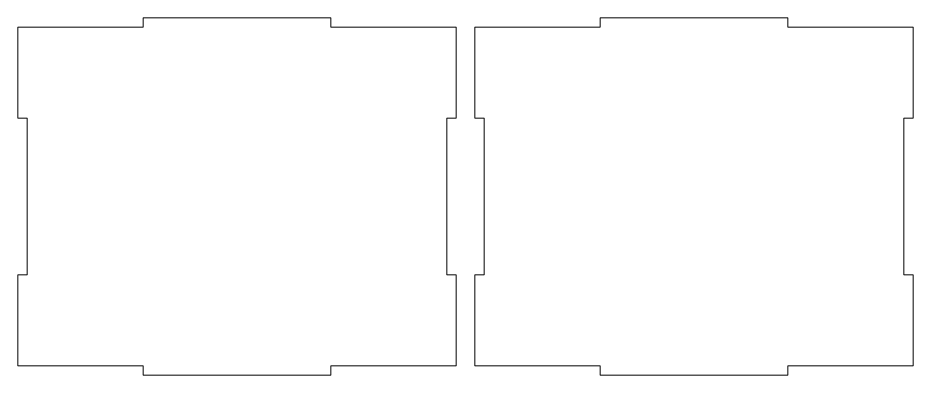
# Model space of a CAD drawing. Header units: millimetres. Extents: x -505 to -219, y -128 to 208.
# Drawn here: x -505 to -219, y -127.5 to -13.5 of the extents above; entities that cross this region are included whole.
import ezdxf

# ---------------------------------------------------------------- set-up
doc = ezdxf.new("R2010")
doc.units = ezdxf.units.MM
doc.header["$MEASUREMENT"] = 0
doc.layers.add('layer 2', color=7, linetype='Continuous')

msp = doc.modelspace()

# ---------------------------------------------------------------- linework, layer by layer
at = {"layer": 'layer 2', "lineweight": 9}
for points in [[(-365, -124.5), (-365, -124.5), (-405, -124.5), (-405, -124.5), (-405, -124.5), (-405, -124.5), (-405, -127.5), (-405, -127.5), (-405, -127.5), (-405, -127.5), (-465, -127.5), (-465, -127.5), (-465, -127.5), (-465, -127.5), (-465, -124.5), (-465, -124.5), (-465, -124.5), (-465, -124.5), (-505, -124.5), (-505, -124.5), (-505, -124.5), (-505, -124.5), (-505, -95.5), (-505, -95.5), (-505, -95.5), (-505, -95.5), (-502, -95.5), (-502, -95.5), (-502, -95.5), (-502, -95.5), (-502, -45.5), (-502, -45.5), (-502, -45.5), (-502, -45.5), (-505, -45.5), (-505, -45.5), (-505, -45.5), (-505, -45.5), (-505, -16.5), (-505, -16.5), (-505, -16.5), (-505, -16.5), (-465, -16.5), (-465, -16.5), (-465, -16.5), (-465, -16.5), (-465, -13.5), (-465, -13.5), (-465, -13.5), (-465, -13.5), (-405, -13.5), (-405, -13.5), (-405, -13.5), (-405, -13.5), (-405, -16.5), (-405, -16.5), (-405, -16.5), (-405, -16.5), (-365, -16.5), (-365, -16.5), (-365, -16.5), (-365, -16.5), (-365, -45.5), (-365, -45.5), (-365, -45.5), (-365, -45.5), (-368, -45.5), (-368, -45.5), (-368, -45.5), (-368, -45.5), (-368, -95.5), (-368, -95.5), (-368, -95.5), (-368, -95.5), (-365, -95.5), (-365, -95.5), (-365, -95.5), (-365, -95.5), (-365, -124.5), (-365, -124.5)], [(-319, -124.5), (-319, -124.5), (-319, -127.5), (-319, -127.5), (-319, -127.5), (-319, -127.5), (-259, -127.5), (-259, -127.5), (-259, -127.5), (-259, -127.5), (-259, -124.5), (-259, -124.5), (-259, -124.5), (-259, -124.5), (-219, -124.5), (-219, -124.5), (-219, -124.5), (-219, -124.5), (-219, -95.5), (-219, -95.5), (-219, -95.5), (-219, -95.5), (-222, -95.5), (-222, -95.5), (-222, -95.5), (-222, -95.5), (-222, -45.5), (-222, -45.5), (-222, -45.5), (-222, -45.5), (-219, -45.5), (-219, -45.5), (-219, -45.5), (-219, -45.5), (-219, -16.5), (-219, -16.5), (-219, -16.5), (-219, -16.5), (-259, -16.5), (-259, -16.5), (-259, -16.5), (-259, -16.5), (-259, -13.5), (-259, -13.5), (-259, -13.5), (-259, -13.5), (-319, -13.5), (-319, -13.5), (-319, -13.5), (-319, -13.5), (-319, -16.5), (-319, -16.5), (-319, -16.5), (-319, -16.5), (-359, -16.5), (-359, -16.5), (-359, -16.5), (-359, -16.5), (-359, -45.5), (-359, -45.5), (-359, -45.5), (-359, -45.5), (-356, -45.5), (-356, -45.5), (-356, -45.5), (-356, -45.5), (-356, -95.5), (-356, -95.5), (-356, -95.5), (-356, -95.5), (-359, -95.5), (-359, -95.5), (-359, -95.5), (-359, -95.5), (-359, -124.5), (-359, -124.5), (-359, -124.5), (-359, -124.5), (-319, -124.5), (-319, -124.5)]]:
    msp.add_open_spline(points, degree=3, knots=[0, 0, 0, 0, 0.04761905, 0.04761905, 0.04761905, 0.04761905, 0.0952381, 0.0952381, 0.0952381, 0.0952381, 0.14285714, 0.14285714, 0.14285714, 0.14285714, 0.19047619, 0.19047619, 0.19047619, 0.19047619, 0.23809524, 0.23809524, 0.23809524, 0.23809524, 0.28571429, 0.28571429, 0.28571429, 0.28571429, 0.33333333, 0.33333333, 0.33333333, 0.33333333, 0.38095238, 0.38095238, 0.38095238, 0.38095238, 0.42857143, 0.42857143, 0.42857143, 0.42857143, 0.47619048, 0.47619048, 0.47619048, 0.47619048, 0.52380952, 0.52380952, 0.52380952, 0.52380952, 0.57142857, 0.57142857, 0.57142857, 0.57142857, 0.61904762, 0.61904762, 0.61904762, 0.61904762, 0.66666667, 0.66666667, 0.66666667, 0.66666667, 0.71428571, 0.71428571, 0.71428571, 0.71428571, 0.76190476, 0.76190476, 0.76190476, 0.76190476, 0.80952381, 0.80952381, 0.80952381, 0.80952381, 0.85714286, 0.85714286, 0.85714286, 0.85714286, 0.9047619, 0.9047619, 0.9047619, 0.9047619, 1, 1, 1, 1], dxfattribs=at)

doc.saveas('drawing.dxf')
